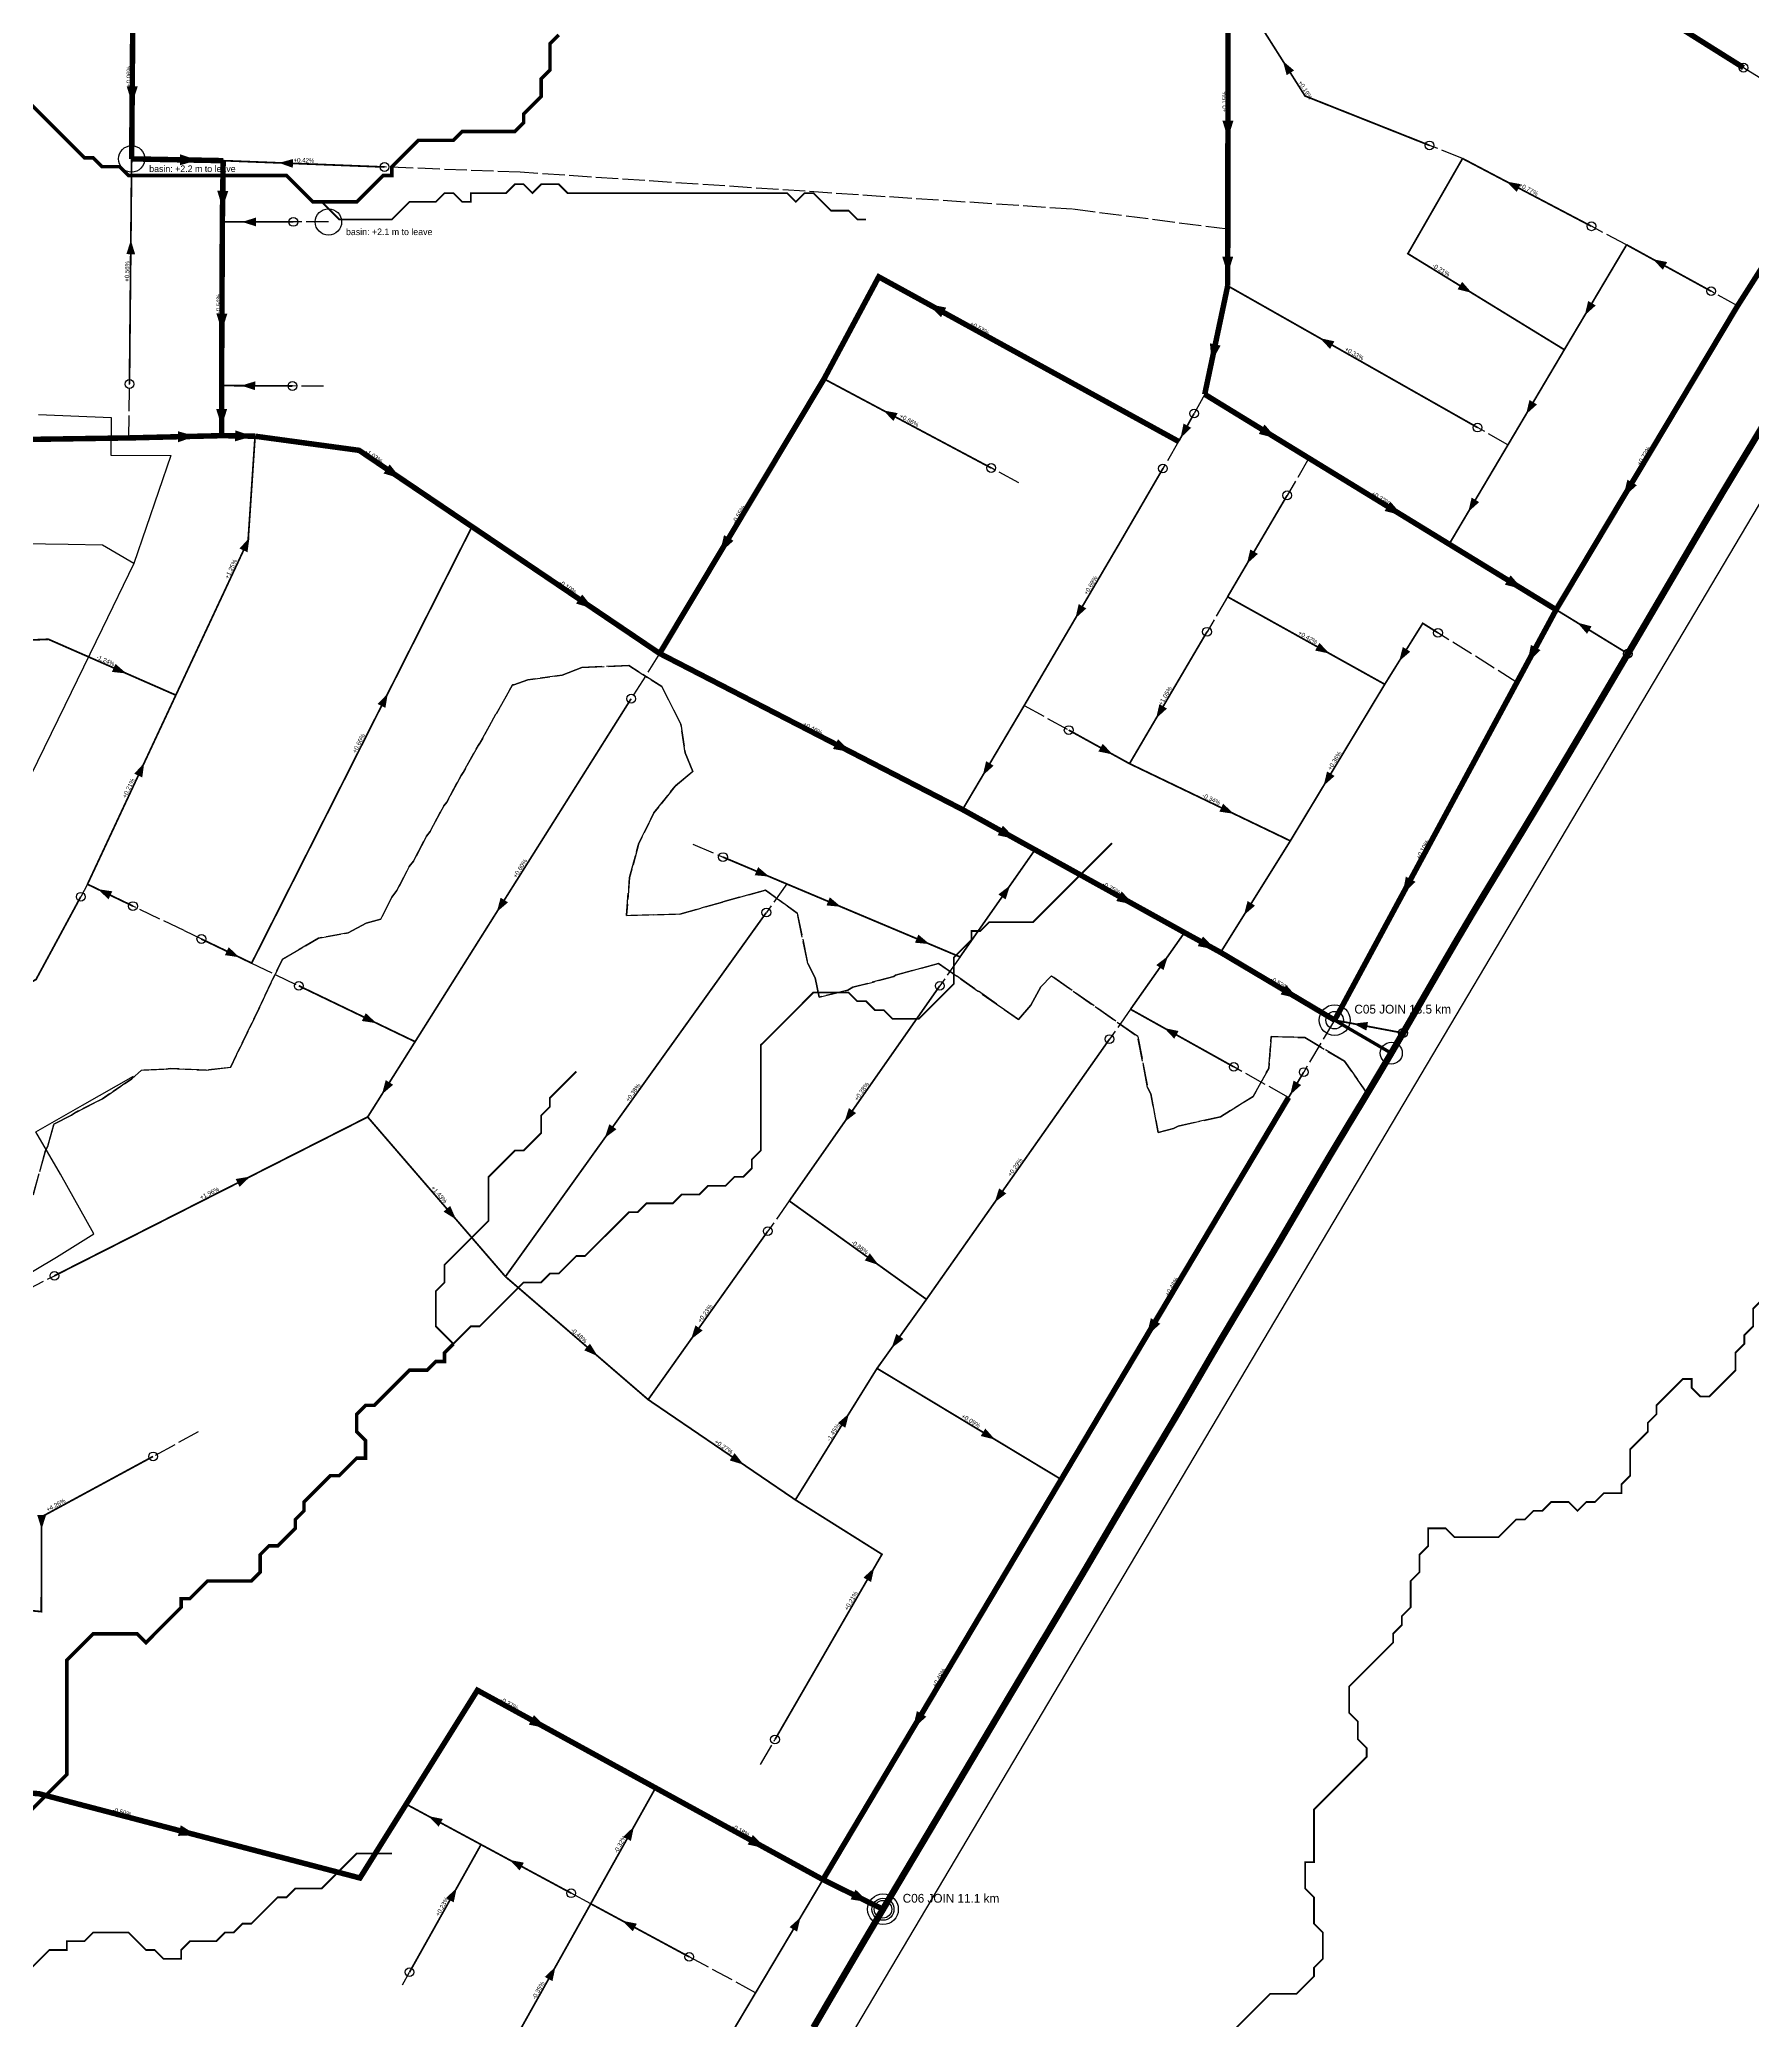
# Model space of a CAD drawing. Header units: metres. Extents: x 442821 to 452274, y 2561971 to 2571293.
# Drawn here: x 446883 to 447663, y 2566056 to 2566958 of the extents above; entities that cross this region are included whole.
import ezdxf
from ezdxf.enums import TextEntityAlignment as Align

# ---------------------------------------------------------------- set-up
doc = ezdxf.new("R2010")
doc.units = ezdxf.units.M
doc.header["$LTSCALE"] = 8
doc.linetypes.add('DASHDOT', pattern=[3.556, 2.54, -0.508, 0, -0.508])
doc.linetypes.add('DASHED', pattern=[1.524, 1.27, -0.254])
for name, color, linetype in [('A_ARROWS', 7, 'Continuous'), ('A_BASINS', 1, 'Continuous'), ('A_BRANCH', 7, 'Continuous'), ('A_BUILT_2006', 252, 'Continuous'), ('A_CATCHMENTS', 7, 'Continuous'), ('A_ENVELOPE', 3, 'Continuous'), ('A_GRADIENT', 8, 'Continuous'), ('A_HEAD_GAP', 8, 'Continuous'), ('A_HEADS', 8, 'Continuous'), ('A_JOIN_LINK', 6, 'Continuous'), ('A_LATERAL', 7, 'Continuous'), ('A_MAIN_PIPE', 5, 'Continuous'), ('A_OUTLET_LABEL', 7, 'Continuous'), ('A_OUTLETS', 7, 'Continuous'), ('A_STREAMS', 5, 'Continuous'), ('A_SUBMAIN', 7, 'Continuous')]:
    doc.layers.add(name, color=color, linetype=linetype)

msp = doc.modelspace()

# ---------------------------------------------------------------- linework, layer by layer
at = {"layer": 'A_ARROWS', "color": 2}
for points in [[(447449.35, 2566948.45), (447454.46, 2566944.12), (447451.08, 2566941.98)], [(446925.15, 2566928.85), (446922.71, 2566936.87), (446927.71, 2566936.83)], [(447424.31, 2566913.2), (447421.83, 2566921.2), (447426.83, 2566921.2)], [(446954.96, 2566903.27), (446946.91, 2566900.93), (446947.01, 2566905.93)], [(446992.02, 2566902.04), (446998.5, 2566903.79), (446998.34, 2566899.8)], [(446966.34, 2566881.29), (446963.95, 2566889.33), (446968.95, 2566889.26)], [(447551.13, 2566893.54), (447557.73, 2566892.33), (447555.87, 2566888.79)], [(446975.2, 2566875.13), (446981.6, 2566877.13), (446981.6, 2566873.13)], [(446924.59, 2566866.84), (446926.53, 2566860.42), (446922.53, 2566860.46)], [(447424.22, 2566851.33), (447421.73, 2566859.33), (447426.73, 2566859.32)], [(447617.82, 2566858.18), (447624.39, 2566856.85), (447622.47, 2566853.35)], [(447535.42, 2566842.8), (447528.92, 2566844.44), (447531.01, 2566847.85)], [(446966.02, 2566825.42), (446963.56, 2566833.43), (446968.56, 2566833.41)], [(447287.78, 2566837.76), (447296, 2566836.1), (447293.59, 2566831.71)], [(447586.87, 2566832.61), (447588.42, 2566839.13), (447591.85, 2566837.09)], [(447416.9, 2566811.49), (447416.11, 2566819.83), (447421, 2566818.8)], [(447466.27, 2566822.18), (447472.82, 2566820.76), (447470.85, 2566817.28)], [(446974.81, 2566800.56), (446981.22, 2566802.52), (446981.2, 2566798.52)], [(446965.96, 2566781.92), (446963.44, 2566789.91), (446968.44, 2566789.93)], [(447267.26, 2566789.29), (447273.85, 2566788.05), (447271.97, 2566784.52)], [(447560.13, 2566787.5), (447561.67, 2566794.03), (447565.11, 2566791.99)], [(446954.07, 2566777.5), (446946.13, 2566774.8), (446946.01, 2566779.8)], [(446980.09, 2566777.55), (446972.05, 2566775.19), (446972.13, 2566780.18)], [(447402.75, 2566776.73), (447404.1, 2566783.3), (447407.6, 2566781.36)], [(447446.51, 2566776.53), (447438.39, 2566778.58), (447441, 2566782.85)], [(447047.71, 2566758.15), (447039.68, 2566760.56), (447042.48, 2566764.7)], [(447604.33, 2566749.59), (447606.29, 2566757.74), (447610.58, 2566755.18)], [(447503.83, 2566741.41), (447495.7, 2566743.46), (447498.31, 2566747.72)], [(447533.78, 2566743.03), (447535.33, 2566749.55), (447538.77, 2566747.51)], [(446978.62, 2566731.36), (446977.72, 2566724.71), (446974.1, 2566726.4)], [(447192.84, 2566724.31), (447194.8, 2566732.46), (447199.09, 2566729.89)], [(447432.99, 2566719.42), (447434.51, 2566725.95), (447437.96, 2566723.92)], [(447558.6, 2566707.84), (447550.47, 2566709.89), (447553.08, 2566714.15)], [(447135.41, 2566698.88), (447127.38, 2566701.29), (447130.18, 2566705.43)], [(447354.83, 2566694.56), (447356.35, 2566701.09), (447359.8, 2566699.07)], [(447583.49, 2566692.59), (447589.99, 2566690.95), (447587.9, 2566687.54)], [(447470.61, 2566678.53), (447464.05, 2566679.89), (447465.99, 2566683.39)], [(447502.3, 2566675.03), (447503.99, 2566681.52), (447507.38, 2566679.4)], [(447560.73, 2566674.25), (447562.33, 2566682.48), (447566.73, 2566680.1)], [(446922.63, 2566669.43), (446915.96, 2566670.17), (446917.57, 2566673.83)], [(447041.64, 2566660.38), (447040.54, 2566653.77), (447036.97, 2566655.57)], [(447391.59, 2566648.97), (447393.1, 2566655.5), (447396.55, 2566653.48)], [(447252.68, 2566633.62), (447244.43, 2566635.06), (447246.72, 2566639.51)], [(447371.91, 2566632.57), (447365.34, 2566633.91), (447367.28, 2566637.41)], [(446930.68, 2566628.76), (446929.78, 2566622.12), (446926.15, 2566623.81)], [(447312.63, 2566622.98), (447314.17, 2566629.51), (447317.61, 2566627.47)], [(447467.89, 2566618.31), (447469.48, 2566624.83), (447472.91, 2566622.76)], [(447427.05, 2566605.55), (447420.42, 2566606.52), (447422.15, 2566610.12)], [(447327.62, 2566594.06), (447319.41, 2566595.75), (447321.83, 2566600.13)], [(447215.44, 2566576.93), (447208.77, 2566577.57), (447210.32, 2566581.25)], [(446909.51, 2566571.21), (446916.14, 2566570.24), (446914.41, 2566566.64)], [(447325.08, 2566572.92), (447323.05, 2566566.53), (447319.77, 2566568.83)], [(447503.77, 2566568.69), (447505.37, 2566576.92), (447509.77, 2566574.55)], [(447248.11, 2566563.17), (447241.44, 2566563.81), (447242.99, 2566567.5)], [(447381.68, 2566564.11), (447373.47, 2566565.8), (447375.89, 2566570.17)], [(447431.58, 2566559.34), (447433.28, 2566565.83), (447436.67, 2566563.71)], [(446974.05, 2566540.19), (446967.42, 2566541.16), (446969.15, 2566544.77)], [(447288.44, 2566546.19), (447281.77, 2566546.83), (447283.32, 2566550.52)], [(447418.8, 2566543.62), (447410.58, 2566545.28), (447412.99, 2566549.66)], [(447397.01, 2566540.74), (447394.96, 2566534.36), (447391.69, 2566536.66)], [(447456.46, 2566521.34), (447448.3, 2566523.28), (447450.86, 2566527.58)], [(447395.27, 2566507.97), (447401.83, 2566506.59), (447399.88, 2566503.1)], [(447481.46, 2566509.95), (447488.12, 2566510.73), (447487.38, 2566506.8)]]:
    msp.add_solid(points, dxfattribs=at)
at = {"layer": 'A_ARROWS', "color": 3}
for points in [[(447091.29, 2566560.85), (447093.01, 2566567.33), (447096.39, 2566565.2)], [(447036.46, 2566510.19), (447029.83, 2566511.16), (447031.56, 2566514.77)], [(447038.96, 2566477.77), (447040.68, 2566484.25), (447044.06, 2566482.12)], [(447452.67, 2566477.52), (447454.23, 2566484.04), (447457.67, 2566482)], [(447249.63, 2566465.12), (447251.66, 2566471.51), (447254.94, 2566469.22)], [(447140.42, 2566457.82), (447142.52, 2566464.19), (447145.77, 2566461.86)], [(446978.94, 2566440.31), (446974.14, 2566435.63), (446972.33, 2566439.2)], [(447072.72, 2566420.79), (447067.02, 2566424.33), (447070.05, 2566426.94)], [(447318.05, 2566428.53), (447320.1, 2566434.92), (447323.37, 2566432.62)], [(447265.24, 2566399.99), (447258.88, 2566402.09), (447261.21, 2566405.34)], [(447179.7, 2566366.13), (447181.78, 2566372.5), (447185.04, 2566370.19)], [(447387.26, 2566367.64), (447389.2, 2566375.8), (447393.5, 2566373.24)], [(447137.25, 2566358.51), (447131.1, 2566361.17), (447133.71, 2566364.2)], [(447271.16, 2566362.26), (447273.25, 2566368.63), (447276.51, 2566366.3)], [(447251.71, 2566332.38), (447250.04, 2566325.89), (447246.64, 2566328)], [(447318.25, 2566320.52), (447311.73, 2566322.11), (447313.8, 2566325.53)], [(447203.77, 2566309.06), (447197.35, 2566311.01), (447199.6, 2566314.32)], [(446883.93, 2566279.7), (446881.95, 2566286.1), (446885.95, 2566286.09)], [(447263.23, 2566262.18), (447261.76, 2566255.64), (447258.3, 2566257.64)], [(447114.07, 2566189), (447105.85, 2566190.65), (447108.25, 2566195.03)], [(447280.71, 2566188.69), (447282.65, 2566196.84), (447286.95, 2566194.28)], [(447060.11, 2566148.98), (447066.69, 2566147.7), (447064.8, 2566144.18)], [(446954.45, 2566140.36), (446946.07, 2566139.98), (446947.34, 2566144.81)], [(447153.75, 2566144.23), (447152.37, 2566137.67), (447148.88, 2566139.62)], [(447213.74, 2566134.38), (447205.53, 2566136.03), (447207.93, 2566140.42)], [(447097.02, 2566129.07), (447103.6, 2566127.79), (447101.7, 2566124.27)], [(447073.03, 2566116.28), (447071.64, 2566109.72), (447068.15, 2566111.68)], [(447260.73, 2566109.76), (447252.45, 2566111.06), (447254.67, 2566115.54)], [(447229.63, 2566102.91), (447228.08, 2566096.38), (447224.64, 2566098.43)], [(447148.5, 2566101.3), (447155.08, 2566100.02), (447153.19, 2566096.5)], [(447118, 2566080.38), (447116.62, 2566073.82), (447113.13, 2566075.77)]]:
    msp.add_solid(points, dxfattribs=at)
at = {"layer": 'A_BASINS', "color": 1}
for centre in [(446924.95, 2566903.86), (447014.59, 2566875.13)]:
    msp.add_circle(centre, 6, dxfattribs=at)
at = {"layer": 'A_BRANCH', "color": 2, "linetype": 'DASHED', "const_width": 0.8}
for points in [[(447516.17, 2566909.99), (447459.44, 2566932.51), (447424.42, 2566987.83)], [(447040.1, 2566900.16), (446966.63, 2566903.04)], [(447538.05, 2566781.47), (447424.21, 2566846.03)], [(447520, 2566687.97), (447513.07, 2566692.32), (447495.76, 2566664.53)], [(447351.8, 2566643.67), (447379.49, 2566628.39)], [(447426.97, 2566490.28), (447379.96, 2566516.51)]]:
    msp.add_lwpolyline(points, dxfattribs=at)
at = {"layer": 'A_BRANCH', "color": 2, "const_width": 0.8}
for points in [[(446923.95, 2566801.3), (446924.95, 2566903.86)], [(447589.89, 2566873.15), (447531.2, 2566904.03)], [(447644.43, 2566843.57), (447605.93, 2566864.71)], [(447408.91, 2566787.87), (447401.87, 2566775.14)], [(447394.71, 2566762.82), (447375.28, 2566729.39), (447331.52, 2566654.86)], [(447451.31, 2566750.59), (447424.16, 2566704.39)], [(447414.8, 2566688.47), (447379.49, 2566628.39)], [(446925.54, 2566563.51), (446904.83, 2566573.46)], [(446901.75, 2566567.76), (446881.39, 2566530.08), (446805.15, 2566488.08)]]:
    msp.add_lwpolyline(points, dxfattribs=at)
at = {"layer": 'A_BRANCH', "color": 3, "const_width": 0.8}
for points in [[(447152.47, 2566657.97), (447054.06, 2566501.74)], [(447001.06, 2566527.21), (447054.06, 2566501.74)], [(446889.76, 2566395.1), (447032.45, 2566467.44)], [(447125.2, 2566113.87), (447084.1, 2566136.04)]]:
    msp.add_lwpolyline(points, dxfattribs=at)
at = {"layer": 'A_BRANCH', "color": 3, "linetype": 'DASHED', "const_width": 0.8}
for points in [[(447214.06, 2566560.57), (447095.21, 2566394.74)], [(447293.06, 2566527.17), (447224.5, 2566429.22)], [(447370.4, 2566502.93), (447286.99, 2566384.39)], [(447458.86, 2566487.9), (447451.96, 2566476.33)], [(447214.7, 2566415.41), (447160.23, 2566338.71)], [(447178.95, 2566084.88), (447134.07, 2566109.08)]]:
    msp.add_lwpolyline(points, dxfattribs=at)
at = {"layer": 'A_BUILT_2006', "color": 252}
for points in [[(446551.38, 2564695.06), (447061.57, 2565726.9), (448013.44, 2567331.59), (448231.64, 2567243.66), (448332.26, 2567295.53), (448412.16, 2567436.64), (448449.86, 2567533.08), (448423.25, 2567661.27), (448638.89, 2567714.37), (448758.53, 2567734.52), (448909.88, 2567734.52), (449242.47, 2567681.75)], [(446882.47, 2566787.43), (446915.63, 2566786.09)], [(446915.63, 2566786.09), (446915.5, 2566768.89)], [(446915.5, 2566768.89), (446942.78, 2566768.81)], [(446942.78, 2566768.81), (446926.01, 2566719.59)], [(446896.08, 2566728.16), (446875.38, 2566728.49)], [(446911.6, 2566727.91), (446896.08, 2566728.16)], [(446926.01, 2566719.59), (446911.6, 2566727.91)], [(446926.01, 2566719.59), (446911.44, 2566689.72)], [(446911.44, 2566689.72), (446894.54, 2566654.9)], [(446894.54, 2566654.9), (446878.84, 2566622.89)], [(446902.56, 2566472.8), (446925.78, 2566486)], [(446881.25, 2566460.68), (446902.56, 2566472.8)], [(446892.47, 2566441.44), (446881.25, 2566460.68)], [(446907.76, 2566414.24), (446892.47, 2566441.44)], [(446890.65, 2566403.62), (446907.76, 2566414.24)], [(446871.81, 2566392.43), (446890.65, 2566403.62)]]:
    msp.add_lwpolyline(points, dxfattribs=at)
at = {"layer": 'A_CATCHMENTS', "color": 2, "linetype": 'DASHED'}
msp.add_lwpolyline([(447667.86, 2566782.05), (447660.53, 2566769.87), (447654.18, 2566759.38), (447649.31, 2566751.28), (447641.66, 2566738.4), (447635.47, 2566727.85), (447628.05, 2566715.17), (447623.08, 2566706.69), (447616.87, 2566696.11), (447610.66, 2566685.53), (447606.61, 2566678.63), (447606.51, 2566678.47), (447606.25, 2566678.03), (447598.23, 2566664.39), (447592, 2566653.81), (447585.76, 2566643.24), (447578.94, 2566631.73), (447573.22, 2566622.12), (447566.91, 2566611.58), (447563.62, 2566606.12), (447560.56, 2566601.05), (447557.11, 2566595.34), (447547.81, 2566580.07), (447541.47, 2566569.62), (447535.37, 2566559.47), (447533.29, 2566555.95), (447528.97, 2566548.65), (447522.82, 2566538.1), (447513.77, 2566522.46), (447510.56, 2566516.89), (447504.4, 2566506.26), (447504.08, 2566505.7), (447498.21, 2566495.63), (447498.11, 2566495.47), (447494.72, 2566489.73), (447493.09, 2566486.97), (447487.77, 2566478.1), (447477.48, 2566492.83), (447459.42, 2566503.58), (447444.03, 2566504.12), (447442.95, 2566489.54), (447435.87, 2566476.85), (447420.99, 2566467.58), (447401.63, 2566463.27), (447399.53, 2566462.23), (447392.5, 2566460.35), (447389.25, 2566477.93), (447387.7, 2566480.92), (447383.27, 2566504.03), (447343.89, 2566531.74), (447339.12, 2566526.7), (447334.52, 2566518.33), (447328.97, 2566511.87), (447292.45, 2566537.42), (447272.97, 2566532), (447272.17, 2566531.37), (447253.47, 2566526.54), (447251.11, 2566525.26), (447238.12, 2566521.99), (447236.32, 2566530.76), (447232.94, 2566537.39), (447228.13, 2566560.34), (447213.63, 2566570.73), (447194.31, 2566565.47), (447194.04, 2566565.26), (447174.65, 2566559.86), (447150.34, 2566559.16), (447150.33, 2566559.3), (447151.8, 2566576.56), (447155.99, 2566592.11), (447162.88, 2566605.95), (447172.49, 2566618.09), (447180.5, 2566624.87), (447177.13, 2566633.35), (447175.08, 2566646.43), (447166.44, 2566663.56), (447151.35, 2566673.07), (447130, 2566672.18), (447121.03, 2566668.69), (447105.43, 2566666.53), (447099.07, 2566664.34), (447098.46, 2566664.23), (447091.12, 2566651.16), (447090.76, 2566650.7), (447083.57, 2566637.73), (447082.88, 2566636.86), (447076.01, 2566624.3), (447075.01, 2566623.01), (447068.46, 2566610.87), (447067.13, 2566609.17), (447060.9, 2566597.45), (447059.26, 2566595.32), (447053.34, 2566584.02), (447051.39, 2566581.47), (447045.78, 2566570.6), (447043.52, 2566567.62), (447038.44, 2566557.6), (447031.83, 2566555.71), (447023.54, 2566551.35), (447010.06, 2566548.88), (446993.68, 2566539.33), (446969.98, 2566490.03), (446958.84, 2566488.81), (446942.44, 2566489.51), (446940.7, 2566489.21), (446929.46, 2566488.79), (446924.98, 2566484.83), (446911.66, 2566475.72), (446898.94, 2566469.23), (446897.51, 2566468.26), (446889.57, 2566464.18), (446886.7, 2566454.21), (446885.77, 2566452.16), (446880.02, 2566432)], dxfattribs=at)
at = {"layer": 'A_CATCHMENTS', "color": 3, "linetype": 'DASHED'}
msp.add_lwpolyline([(446880.02, 2566432), (446885.77, 2566452.16), (446886.7, 2566454.21), (446889.57, 2566464.18), (446897.51, 2566468.26), (446898.94, 2566469.23), (446911.66, 2566475.72), (446924.98, 2566484.83), (446929.46, 2566488.79), (446940.7, 2566489.21), (446942.44, 2566489.51), (446958.84, 2566488.81), (446969.98, 2566490.03), (446993.68, 2566539.33), (447010.06, 2566548.88), (447023.54, 2566551.35), (447031.83, 2566555.71), (447038.44, 2566557.6), (447043.52, 2566567.62), (447045.78, 2566570.6), (447051.39, 2566581.47), (447053.34, 2566584.02), (447059.26, 2566595.32), (447060.9, 2566597.45), (447067.13, 2566609.17), (447068.46, 2566610.87), (447075.01, 2566623.01), (447076.01, 2566624.3), (447082.88, 2566636.86), (447083.57, 2566637.73), (447090.76, 2566650.7), (447091.12, 2566651.16), (447098.46, 2566664.23), (447099.07, 2566664.34), (447105.43, 2566666.53), (447121.03, 2566668.69), (447130, 2566672.18), (447151.35, 2566673.07), (447166.44, 2566663.56), (447175.08, 2566646.43), (447177.13, 2566633.35), (447180.5, 2566624.87), (447172.49, 2566618.09), (447162.88, 2566605.95), (447155.99, 2566592.11), (447151.8, 2566576.56), (447150.33, 2566559.3), (447150.34, 2566559.16), (447174.65, 2566559.86), (447194.04, 2566565.26), (447194.31, 2566565.47), (447213.63, 2566570.73), (447228.13, 2566560.34), (447232.94, 2566537.39), (447236.32, 2566530.76), (447238.12, 2566521.99), (447251.11, 2566525.26), (447253.47, 2566526.54), (447272.17, 2566531.37), (447272.97, 2566532), (447292.45, 2566537.42), (447328.97, 2566511.87), (447334.52, 2566518.33), (447339.12, 2566526.7), (447343.89, 2566531.74), (447383.27, 2566504.03), (447387.7, 2566480.92), (447389.25, 2566477.93), (447392.5, 2566460.35), (447399.53, 2566462.23), (447401.63, 2566463.27), (447420.99, 2566467.58), (447435.87, 2566476.85), (447442.95, 2566489.54), (447444.03, 2566504.12), (447459.42, 2566503.58), (447477.48, 2566492.83), (447487.77, 2566478.1), (447485.6, 2566474.47), (447479.25, 2566463.97), (447477.8, 2566461.54), (447470.83, 2566449.94), (447466.72, 2566443), (447460.53, 2566432.45), (447455.85, 2566424.42), (447454.35, 2566421.86), (447449.35, 2566413.33), (447448.14, 2566411.26), (447444.02, 2566404.3), (447435.58, 2566390.21), (447435.53, 2566390.12), (447429.21, 2566379.63), (447421.43, 2566366.6), (447416.75, 2566358.63), (447410.59, 2566348.05), (447404.41, 2566337.44), (447401.17, 2566331.92), (447392.82, 2566317.91), (447391.84, 2566316.26), (447385.52, 2566305.75), (447378.56, 2566294.09), (447377.76, 2566292.74), (447373.03, 2566284.73), (447366.84, 2566274.17), (447360.62, 2566263.58), (447357.48, 2566258.26), (447355.42, 2566254.8), (447348.06, 2566242.44), (447341.75, 2566231.91), (447336.38, 2566222.97), (447329.16, 2566210.89), (447322.89, 2566200.37), (447317.19, 2566190.78), (447310.37, 2566179.29), (447304.11, 2566168.75), (447297.86, 2566158.2), (447294.13, 2566151.92), (447285.33, 2566137.12), (447279.06, 2566126.58), (447271.28, 2566113.49), (447268.99, 2566109.63), (447267.18, 2566106.57), (447266.54, 2566105.5), (447264.25, 2566101.63), (447260.3, 2566094.96), (447254.08, 2566084.42), (447244.85, 2566068.68), (447241.7, 2566063.29), (447235.53, 2566052.7)], dxfattribs=at)
at = {"layer": 'A_ENVELOPE', "color": 3}
msp.add_lwpolyline([(447667.86, 2566782.05), (447660.53, 2566769.87), (447654.18, 2566759.38), (447649.31, 2566751.28), (447641.66, 2566738.4), (447635.47, 2566727.85), (447628.05, 2566715.17), (447623.08, 2566706.69), (447616.87, 2566696.11), (447610.66, 2566685.53), (447606.61, 2566678.63), (447606.51, 2566678.47), (447606.25, 2566678.03), (447598.23, 2566664.39), (447592, 2566653.81), (447585.76, 2566643.24), (447578.94, 2566631.73), (447573.22, 2566622.12), (447566.91, 2566611.58), (447563.62, 2566606.12), (447560.56, 2566601.05), (447557.11, 2566595.34), (447547.81, 2566580.07), (447541.47, 2566569.62), (447535.37, 2566559.47), (447533.29, 2566555.95), (447528.97, 2566548.65), (447522.82, 2566538.1), (447513.77, 2566522.46), (447510.56, 2566516.89), (447504.4, 2566506.26), (447504.08, 2566505.7), (447498.21, 2566495.63), (447498.11, 2566495.47), (447494.72, 2566489.73), (447493.09, 2566486.97), (447485.6, 2566474.47), (447479.25, 2566463.97), (447477.8, 2566461.54), (447470.83, 2566449.94), (447466.72, 2566443), (447460.53, 2566432.45), (447455.85, 2566424.42), (447454.35, 2566421.86), (447449.35, 2566413.33), (447448.14, 2566411.26), (447444.02, 2566404.3), (447435.58, 2566390.21), (447435.53, 2566390.12), (447429.21, 2566379.63), (447421.43, 2566366.6), (447416.75, 2566358.63), (447410.59, 2566348.05), (447404.41, 2566337.44), (447401.17, 2566331.92), (447392.82, 2566317.91), (447391.84, 2566316.26), (447385.52, 2566305.75), (447378.56, 2566294.09), (447377.76, 2566292.74), (447373.03, 2566284.73), (447366.84, 2566274.17), (447360.62, 2566263.58), (447357.48, 2566258.26), (447355.42, 2566254.8), (447348.06, 2566242.44), (447341.75, 2566231.91), (447336.38, 2566222.97), (447329.16, 2566210.89), (447322.89, 2566200.37), (447317.19, 2566190.78), (447310.37, 2566179.29), (447304.11, 2566168.75), (447297.86, 2566158.2), (447294.13, 2566151.92), (447285.33, 2566137.12), (447279.06, 2566126.58), (447271.28, 2566113.49), (447268.99, 2566109.63), (447267.18, 2566106.57), (447266.54, 2566105.5), (447264.25, 2566101.63), (447260.3, 2566094.96), (447254.08, 2566084.42), (447244.85, 2566068.68), (447241.7, 2566063.29), (447235.53, 2566052.7)], dxfattribs=at)
at = {"layer": 'A_HEAD_GAP', "color": 8, "linetype": 'DASHED'}
for points in [[(447666.27, 2566940.95), (447659.19, 2566945.39)], [(447531.2, 2566904.03), (447516.17, 2566909.99)], [(447424.26, 2566871.78), (447353.34, 2566880.95), (447101.95, 2566897.74), (447040.1, 2566900.16)], [(447014.59, 2566875.13), (446998.6, 2566875.13)], [(447605.93, 2566864.71), (447589.89, 2566873.15)], [(447656.5, 2566836.94), (447644.43, 2566843.57)], [(446923.71, 2566776.75), (446923.95, 2566801.3)], [(447012.41, 2566800.32), (446998.17, 2566800.41)], [(447413.75, 2566796.62), (447408.91, 2566787.87)], [(447551.9, 2566773.62), (447538.05, 2566781.47)], [(447401.87, 2566775.14), (447394.71, 2566762.82)], [(447329.09, 2566756.34), (447316.46, 2566763.07)], [(447461.25, 2566767.5), (447451.31, 2566750.59)], [(447424.16, 2566704.39), (447414.8, 2566688.47)], [(447555.96, 2566665.41), (447520, 2566687.97)], [(447165.45, 2566678.58), (447152.47, 2566657.97)], [(447331.52, 2566654.86), (447351.8, 2566643.67)], [(447180.5, 2566591.64), (447194.32, 2566585.82)], [(446904.83, 2566573.46), (446901.75, 2566567.76)], [(447223.38, 2566573.58), (447214.06, 2566560.57)], [(446948.81, 2566552.32), (446925.54, 2566563.51)], [(446948.81, 2566552.32), (446956.71, 2566548.52)], [(446979.6, 2566537.52), (447001.06, 2566527.21)], [(447302.29, 2566540.36), (447293.06, 2566527.17)], [(447379.96, 2566516.51), (447370.4, 2566502.93)], [(447472.93, 2566511.55), (447458.86, 2566487.9)], [(447451.96, 2566476.33), (447426.97, 2566490.28)], [(447224.5, 2566429.22), (447214.7, 2566415.41)], [(446864.89, 2566382.49), (446889.76, 2566395.1)], [(446955.28, 2566323.97), (446934.7, 2566312.83)], [(447211.46, 2566172.58), (447218, 2566183.9)], [(447134.07, 2566109.08), (447125.2, 2566113.87)], [(447209.19, 2566068.57), (447178.95, 2566084.88)], [(447048.31, 2566072.2), (447051.52, 2566077.92)]]:
    msp.add_lwpolyline(points, dxfattribs=at)
at = {"layer": 'A_HEADS', "color": 2}
for centre in [(447659.19, 2566945.39), (447516.17, 2566909.99), (447040.1, 2566900.16), (446998.6, 2566875.13), (447589.89, 2566873.15), (447644.43, 2566843.57), (446923.95, 2566801.3), (446998.17, 2566800.41), (447408.91, 2566787.87), (447538.05, 2566781.47), (447316.46, 2566763.07), (447394.71, 2566762.82), (447451.31, 2566750.59), (447414.8, 2566688.47), (447520, 2566687.97), (447606.51, 2566678.47), (447351.8, 2566643.67), (447194.32, 2566585.82), (446901.75, 2566567.76), (446925.54, 2566563.51), (446956.71, 2566548.52), (447504.08, 2566505.7), (447426.97, 2566490.28)]:
    msp.add_circle(centre, 2, dxfattribs=at)
at = {"layer": 'A_HEADS', "color": 3}
for centre in [(447152.47, 2566657.97), (447214.06, 2566560.57), (447001.06, 2566527.21), (447293.06, 2566527.17), (447370.4, 2566502.93), (447458.86, 2566487.9), (447214.7, 2566415.41), (446889.76, 2566395.1), (446934.7, 2566312.83), (447218, 2566183.9), (447125.2, 2566113.87), (447178.95, 2566084.88), (447051.52, 2566077.92)]:
    msp.add_circle(centre, 2, dxfattribs=at)
at = {"layer": 'A_JOIN_LINK', "color": 6, "const_width": 1.5}
for points in [[(447472.93, 2566511.55), (447498.72, 2566496.51)], [(447267.18, 2566106.57), (447267.18, 2566106.57)]]:
    msp.add_lwpolyline(points, dxfattribs=at)
at = {"layer": 'A_JOIN_LINK', "color": 6}
for centre in [(447498.72, 2566496.51), (447267.18, 2566106.57)]:
    msp.add_circle(centre, 5, dxfattribs=at)
at = {"layer": 'A_LATERAL', "color": 2, "linetype": 'DASHDOT', "const_width": 0.8}
for points in [[(447531.2, 2566904.03), (447506.29, 2566860.67), (447577.56, 2566816.94)], [(446879.13, 2566684.71), (446887.02, 2566685.04), (446945.08, 2566659.59)], [(447379.49, 2566628.39), (447452.75, 2566593.21)], [(447302.29, 2566540.36), (447336.45, 2566589.17)], [(447223.38, 2566573.58), (447258.45, 2566558.82)], [(447379.96, 2566516.51), (447404.54, 2566551.44)]]:
    msp.add_lwpolyline(points, dxfattribs=at)
at = {"layer": 'A_LATERAL', "color": 2, "linetype": 'DASHED', "const_width": 0.8}
for points in [[(446998.6, 2566875.13), (446966.26, 2566875.13)], [(447577.56, 2566816.94), (447551.9, 2566773.62)], [(446998.17, 2566800.41), (446965.91, 2566800.61)], [(447551.9, 2566773.62), (447525.1, 2566728.37)], [(447424.16, 2566704.39), (447495.76, 2566664.53)], [(447495.76, 2566664.53), (447452.75, 2566593.21)], [(446904.83, 2566573.46), (446945.08, 2566659.59)], [(447331.52, 2566654.86), (447303.43, 2566607.47)], [(447452.75, 2566593.21), (447421, 2566542.41)]]:
    msp.add_lwpolyline(points, dxfattribs=at)
at = {"layer": 'A_LATERAL', "color": 2, "const_width": 0.8}
for points in [[(447605.93, 2566864.71), (447577.56, 2566816.94)], [(447316.46, 2566763.07), (447240.34, 2566803.64)], [(446945.08, 2566659.59), (446978, 2566730.02), (446981.17, 2566777.53)], [(446979.6, 2566537.52), (447079.99, 2566736.34)], [(447606.51, 2566678.47), (447573.82, 2566698.51)], [(447194.32, 2566585.82), (447223.38, 2566573.58)], [(447258.45, 2566558.82), (447302.29, 2566540.36)], [(446956.71, 2566548.52), (446979.6, 2566537.52)], [(447504.08, 2566505.7), (447472.93, 2566511.55)]]:
    msp.add_lwpolyline(points, dxfattribs=at)
at = {"layer": 'A_LATERAL', "color": 3, "linetype": 'DASHDOT', "const_width": 0.8}
for points in [[(447054.06, 2566501.74), (447032.45, 2566467.44)], [(447224.5, 2566429.22), (447286.99, 2566384.39)], [(447095.21, 2566394.74), (447160.23, 2566338.71)], [(447227.28, 2566293.06), (447264.48, 2566352.93)], [(446883.81, 2566244.12), (446883.8, 2566242.14), (446832.19, 2566247.07)], [(447134.07, 2566109.08), (447163.61, 2566161.85)], [(447209.19, 2566068.57), (447239.85, 2566120.07)], [(447089.01, 2566028.6), (447134.07, 2566109.08)], [(447161.45, 2565988.38), (447209.19, 2566068.57)]]:
    msp.add_lwpolyline(points, dxfattribs=at)
at = {"layer": 'A_LATERAL', "color": 3, "const_width": 0.8}
for points in [[(447032.45, 2566467.44), (447095.21, 2566394.74)], [(446934.7, 2566312.83), (446883.94, 2566285.33), (446883.81, 2566244.12)]]:
    msp.add_lwpolyline(points, dxfattribs=at)
at = {"layer": 'A_LATERAL', "color": 3, "linetype": 'DASHED', "const_width": 0.8}
for points in [[(447286.99, 2566384.39), (447264.48, 2566352.93)], [(447264.48, 2566352.93), (447348.38, 2566302.35)], [(447160.23, 2566338.71), (447227.28, 2566293.06)], [(447218, 2566183.9), (447266.74, 2566268.25), (447227.28, 2566293.06)], [(447084.1, 2566136.04), (447049.99, 2566154.44)], [(447051.52, 2566077.92), (447084.1, 2566136.04)]]:
    msp.add_lwpolyline(points, dxfattribs=at)
at = {"layer": 'A_MAIN_PIPE', "color": 5, "const_width": 3}
msp.add_lwpolyline([(447667.86, 2566782.05), (447660.53, 2566769.87), (447654.18, 2566759.38), (447649.31, 2566751.28), (447641.66, 2566738.4), (447635.47, 2566727.85), (447628.05, 2566715.17), (447623.08, 2566706.69), (447616.87, 2566696.11), (447610.66, 2566685.53), (447606.61, 2566678.63), (447606.25, 2566678.03), (447598.23, 2566664.39), (447592, 2566653.81), (447585.76, 2566643.24), (447578.94, 2566631.73), (447573.22, 2566622.12), (447566.91, 2566611.58), (447563.62, 2566606.12), (447560.56, 2566601.05), (447557.11, 2566595.34), (447547.81, 2566580.07), (447541.47, 2566569.62), (447535.37, 2566559.47), (447533.29, 2566555.95), (447528.97, 2566548.65), (447522.82, 2566538.1), (447513.77, 2566522.46), (447510.56, 2566516.89), (447504.4, 2566506.26), (447498.21, 2566495.63), (447498.11, 2566495.47), (447494.72, 2566489.73), (447493.09, 2566486.97), (447485.6, 2566474.47), (447479.25, 2566463.97), (447477.8, 2566461.54), (447470.83, 2566449.94), (447466.72, 2566443), (447460.53, 2566432.45), (447455.85, 2566424.42), (447454.35, 2566421.86), (447449.35, 2566413.33), (447448.14, 2566411.26), (447444.02, 2566404.3), (447435.58, 2566390.21), (447435.53, 2566390.12), (447429.21, 2566379.63), (447421.43, 2566366.6), (447416.75, 2566358.63), (447410.59, 2566348.05), (447404.41, 2566337.44), (447401.17, 2566331.92), (447392.82, 2566317.91), (447391.84, 2566316.26), (447385.52, 2566305.75), (447378.56, 2566294.09), (447377.76, 2566292.74), (447373.03, 2566284.73), (447366.84, 2566274.17), (447360.62, 2566263.58), (447357.48, 2566258.26), (447355.42, 2566254.8), (447348.06, 2566242.44), (447341.75, 2566231.91), (447336.38, 2566222.97), (447329.16, 2566210.89), (447322.89, 2566200.37), (447317.19, 2566190.78), (447310.37, 2566179.29), (447304.11, 2566168.75), (447297.86, 2566158.2), (447294.13, 2566151.92), (447285.33, 2566137.12), (447279.06, 2566126.58), (447271.28, 2566113.49), (447268.99, 2566109.63), (447266.54, 2566105.5), (447264.25, 2566101.63), (447260.3, 2566094.96), (447254.08, 2566084.42), (447244.85, 2566068.68), (447241.7, 2566063.29), (447235.53, 2566052.7)], dxfattribs=at)
at = {"layer": 'A_OUTLETS', "color": 5}
for centre, radius in [((447472.93, 2566511.55), 7), ((447472.93, 2566511.55), 4), ((447267.18, 2566106.57), 7), ((447267.18, 2566106.57), 4)]:
    msp.add_circle(centre, radius, dxfattribs=at)
at = {"layer": 'A_STREAMS', "color": 5}
for points, const_width in [([(447119.49, 2566960.31), (447115.49, 2566956.31), (447115.49, 2566952.31), (447115.49, 2566948.31), (447115.49, 2566944.3), (447111.49, 2566940.3), (447111.49, 2566936.3), (447111.49, 2566932.3), (447107.49, 2566928.3), (447103.49, 2566924.3), (447103.49, 2566920.3), (447099.49, 2566916.29), (447095.49, 2566916.29), (447091.49, 2566916.29), (447087.49, 2566916.29), (447083.49, 2566916.29), (447079.49, 2566916.29), (447075.49, 2566916.29), (447071.49, 2566912.29), (447067.48, 2566912.29), (447063.48, 2566912.29), (447059.48, 2566912.29), (447055.48, 2566912.29), (447051.48, 2566908.29), (447047.48, 2566904.29), (447043.48, 2566900.29), (447043.48, 2566896.29), (447039.48, 2566896.29), (447035.48, 2566892.29), (447031.48, 2566888.28), (447027.48, 2566884.28), (447023.48, 2566884.28), (447019.48, 2566884.28), (447015.48, 2566884.28), (447011.48, 2566884.28)], 1.6), ([(447011.48, 2566884.28), (447007.48, 2566884.28), (447003.48, 2566888.28), (446999.48, 2566892.29), (446995.48, 2566896.29), (446991.47, 2566896.29), (446987.47, 2566896.29), (446983.47, 2566896.29), (446979.47, 2566896.29), (446975.47, 2566896.29), (446971.47, 2566896.29), (446967.47, 2566896.29), (446963.47, 2566896.29), (446959.47, 2566896.29), (446955.47, 2566896.29), (446951.47, 2566896.29), (446947.47, 2566896.29), (446943.47, 2566896.29), (446939.47, 2566896.29), (446935.47, 2566896.29), (446931.47, 2566896.29), (446927.47, 2566896.29), (446923.47, 2566896.29), (446919.46, 2566900.29), (446915.46, 2566900.29), (446911.46, 2566900.29), (446907.46, 2566904.29), (446903.46, 2566904.29), (446899.46, 2566908.29), (446895.46, 2566912.29), (446891.46, 2566916.29), (446887.46, 2566920.3), (446883.46, 2566924.3), (446879.46, 2566928.3)], 1.6), ([(447259.51, 2566876.28), (447255.51, 2566876.28), (447251.51, 2566880.28), (447247.51, 2566880.28), (447243.51, 2566880.28), (447239.51, 2566884.28), (447235.51, 2566888.28), (447231.51, 2566888.28), (447227.51, 2566884.28), (447223.51, 2566888.28), (447219.51, 2566888.28), (447215.51, 2566888.28), (447211.5, 2566888.28), (447207.5, 2566888.28), (447203.5, 2566888.28), (447199.5, 2566888.28), (447195.5, 2566888.28), (447191.5, 2566888.28), (447187.5, 2566888.28), (447183.5, 2566888.28), (447179.5, 2566888.28), (447175.5, 2566888.28), (447171.5, 2566888.28), (447167.5, 2566888.28), (447163.5, 2566888.28), (447159.5, 2566888.28), (447155.5, 2566888.28), (447151.5, 2566888.28), (447147.5, 2566888.28), (447143.5, 2566888.28), (447139.49, 2566888.28), (447135.49, 2566888.28), (447131.49, 2566888.28), (447127.49, 2566888.28), (447123.49, 2566888.28), (447119.49, 2566892.29), (447115.49, 2566892.29), (447111.49, 2566892.29), (447107.49, 2566888.28), (447103.49, 2566892.29), (447099.49, 2566892.29), (447095.49, 2566888.28), (447091.49, 2566888.28), (447087.49, 2566888.28), (447083.49, 2566888.28), (447079.49, 2566888.28), (447079.49, 2566884.28), (447075.49, 2566884.28), (447071.49, 2566888.28), (447067.48, 2566888.28), (447063.48, 2566884.28), (447059.48, 2566884.28), (447055.48, 2566884.28), (447051.48, 2566884.28), (447047.48, 2566880.28), (447043.48, 2566876.28), (447039.48, 2566876.28), (447035.48, 2566876.28), (447031.48, 2566876.28), (447027.48, 2566876.28), (447023.48, 2566876.28), (447019.48, 2566876.28), (447015.48, 2566880.28), (447011.48, 2566884.28)], 0.8), ([(447371.53, 2566592.18), (447367.53, 2566588.18), (447363.53, 2566584.18), (447359.53, 2566580.18), (447355.52, 2566576.18), (447351.52, 2566572.17), (447347.52, 2566568.17), (447343.52, 2566564.17), (447339.52, 2566560.17), (447335.52, 2566556.17), (447331.52, 2566556.17), (447327.52, 2566556.17), (447323.52, 2566556.17), (447319.52, 2566556.17), (447315.52, 2566556.17), (447311.52, 2566552.17), (447307.52, 2566552.17), (447307.52, 2566548.17), (447303.52, 2566544.16), (447299.52, 2566540.16), (447299.52, 2566536.16), (447299.52, 2566532.16), (447299.52, 2566528.16), (447295.52, 2566524.16), (447291.52, 2566520.16), (447287.52, 2566516.15), (447283.51, 2566512.15), (447279.51, 2566512.15), (447275.51, 2566512.15), (447271.51, 2566512.15), (447267.51, 2566516.15), (447263.51, 2566516.15), (447259.51, 2566520.16), (447255.51, 2566520.16), (447251.51, 2566524.16), (447247.51, 2566524.16), (447243.51, 2566524.16), (447239.51, 2566524.16), (447235.51, 2566524.16), (447231.51, 2566520.16), (447227.51, 2566516.15), (447223.51, 2566512.15), (447219.51, 2566508.15), (447215.51, 2566504.15), (447211.5, 2566500.15), (447211.5, 2566496.15), (447211.5, 2566492.15), (447211.5, 2566488.14), (447211.5, 2566484.14), (447211.5, 2566480.14), (447211.5, 2566476.14), (447211.5, 2566472.14), (447211.5, 2566468.14), (447211.5, 2566464.14), (447211.5, 2566460.14), (447211.5, 2566456.13), (447211.5, 2566452.13), (447207.5, 2566448.13), (447207.5, 2566444.13), (447203.5, 2566440.13), (447199.5, 2566440.13), (447195.5, 2566436.13), (447191.5, 2566436.13), (447187.5, 2566436.13), (447183.5, 2566432.13), (447179.5, 2566432.13), (447175.5, 2566432.13), (447171.5, 2566428.12), (447167.5, 2566428.12), (447163.5, 2566428.12), (447159.5, 2566428.12), (447155.5, 2566424.12), (447151.5, 2566424.12), (447147.5, 2566420.12), (447143.5, 2566416.12), (447139.49, 2566412.12), (447135.49, 2566408.12), (447131.49, 2566404.12), (447127.49, 2566404.12), (447123.49, 2566400.11), (447119.49, 2566396.11), (447115.49, 2566396.11), (447111.49, 2566392.11), (447107.49, 2566392.11), (447103.49, 2566392.11), (447099.49, 2566388.11), (447095.49, 2566384.11), (447091.49, 2566380.11), (447087.49, 2566376.11), (447083.49, 2566372.1), (447079.49, 2566372.1), (447075.49, 2566368.1), (447071.49, 2566364.1)], 0.8), ([(447127.49, 2566488.14), (447123.49, 2566484.14), (447119.49, 2566480.14), (447115.49, 2566476.14), (447115.49, 2566472.14), (447111.49, 2566468.14), (447111.49, 2566464.14), (447111.49, 2566460.14), (447107.49, 2566456.13), (447103.49, 2566452.13), (447099.49, 2566452.13), (447095.49, 2566448.13), (447091.49, 2566444.13), (447087.49, 2566440.13), (447087.49, 2566436.13), (447087.49, 2566432.13), (447087.49, 2566428.12), (447087.49, 2566424.12), (447087.49, 2566420.12), (447083.49, 2566416.12), (447079.49, 2566412.12), (447075.49, 2566408.12), (447071.49, 2566404.12), (447067.48, 2566400.11), (447067.48, 2566396.11), (447067.48, 2566392.11), (447063.48, 2566388.11), (447063.48, 2566384.11), (447063.48, 2566380.11), (447063.48, 2566376.11), (447063.48, 2566372.1), (447067.48, 2566368.1), (447071.49, 2566364.1)], 0.8), ([(447667.57, 2566384.11), (447663.57, 2566380.11), (447663.57, 2566376.11), (447663.57, 2566372.1), (447659.57, 2566368.1), (447659.57, 2566364.1), (447655.57, 2566360.1), (447655.57, 2566356.1), (447655.57, 2566352.1), (447651.57, 2566348.1), (447647.56, 2566344.09), (447643.56, 2566340.09), (447639.56, 2566340.09), (447635.56, 2566344.09), (447635.56, 2566348.1), (447631.56, 2566348.1), (447627.56, 2566344.09), (447623.56, 2566340.09), (447619.56, 2566336.09), (447619.56, 2566332.09), (447615.56, 2566328.09), (447615.56, 2566324.09), (447611.56, 2566320.09), (447607.56, 2566316.08), (447607.56, 2566312.08), (447607.56, 2566308.08), (447607.56, 2566304.08), (447603.56, 2566300.08), (447603.56, 2566296.08), (447599.56, 2566296.08), (447595.56, 2566296.08), (447591.56, 2566292.08), (447587.56, 2566292.08), (447583.56, 2566288.08), (447579.56, 2566292.08), (447575.56, 2566292.08), (447571.55, 2566292.08), (447567.55, 2566288.08), (447563.55, 2566288.08), (447559.55, 2566284.07), (447555.55, 2566284.07), (447551.55, 2566280.07), (447547.55, 2566276.07), (447543.55, 2566276.07), (447539.55, 2566276.07), (447535.55, 2566276.07), (447531.55, 2566276.07), (447527.55, 2566276.07), (447523.55, 2566280.07), (447519.55, 2566280.07), (447515.55, 2566280.07), (447515.55, 2566276.07), (447515.55, 2566272.07), (447511.55, 2566268.07), (447511.55, 2566264.07), (447511.55, 2566260.07), (447507.55, 2566256.06), (447507.55, 2566252.06), (447507.55, 2566248.06), (447507.55, 2566244.06), (447503.55, 2566240.06), (447503.55, 2566236.06), (447499.54, 2566232.06), (447499.54, 2566228.05), (447495.54, 2566224.05), (447491.54, 2566220.05), (447487.54, 2566216.05), (447483.54, 2566212.05), (447479.54, 2566208.05), (447479.54, 2566204.05), (447479.54, 2566200.04), (447479.54, 2566196.04), (447483.54, 2566192.04), (447483.54, 2566188.04), (447483.54, 2566184.04), (447487.54, 2566180.04), (447487.54, 2566176.04), (447483.54, 2566172.03), (447479.54, 2566168.03), (447475.54, 2566164.03), (447471.54, 2566160.03), (447467.54, 2566156.03), (447463.54, 2566152.03), (447463.54, 2566148.03), (447463.54, 2566144.02), (447463.54, 2566140.02), (447463.54, 2566136.02), (447463.54, 2566132.02), (447463.54, 2566128.02), (447459.54, 2566128.02), (447459.54, 2566124.02), (447459.54, 2566120.02), (447459.54, 2566116.02), (447463.54, 2566112.01), (447463.54, 2566108.01), (447463.54, 2566104.01), (447463.54, 2566100.01), (447467.54, 2566096.01), (447467.54, 2566092.01), (447467.54, 2566088.01), (447467.54, 2566084), (447463.54, 2566080), (447463.54, 2566076), (447459.54, 2566072), (447455.54, 2566068), (447451.54, 2566068), (447447.54, 2566068), (447443.54, 2566068), (447439.54, 2566064), (447435.54, 2566060), (447431.54, 2566055.99), (447427.53, 2566051.99)], 0.8), ([(447071.49, 2566364.1), (447067.48, 2566360.1), (447067.48, 2566356.1), (447063.48, 2566356.1), (447059.48, 2566352.1), (447055.48, 2566352.1), (447051.48, 2566352.1), (447047.48, 2566348.1), (447043.48, 2566344.09), (447039.48, 2566340.09), (447035.48, 2566336.09), (447031.48, 2566336.09), (447027.48, 2566332.09), (447027.48, 2566328.09), (447027.48, 2566324.09), (447031.48, 2566320.09), (447031.48, 2566316.08), (447031.48, 2566312.08), (447027.48, 2566312.08), (447023.48, 2566308.08), (447019.48, 2566304.08), (447015.48, 2566304.08), (447011.48, 2566300.08), (447007.48, 2566296.08), (447003.48, 2566292.08), (447003.48, 2566288.08), (446999.48, 2566284.07), (446999.48, 2566280.07), (446995.48, 2566276.07), (446991.47, 2566272.07), (446987.47, 2566272.07), (446983.47, 2566268.07), (446983.47, 2566264.07), (446983.47, 2566260.07), (446979.47, 2566256.06), (446975.47, 2566256.06), (446971.47, 2566256.06), (446967.47, 2566256.06), (446963.47, 2566256.06), (446959.47, 2566256.06), (446955.47, 2566252.06), (446951.47, 2566248.06), (446947.47, 2566248.06), (446947.47, 2566244.06), (446943.47, 2566240.06), (446939.47, 2566236.06), (446935.47, 2566232.06), (446931.47, 2566228.05), (446927.47, 2566232.06), (446923.47, 2566232.06), (446919.46, 2566232.06), (446915.46, 2566232.06), (446911.46, 2566232.06), (446907.46, 2566232.06), (446903.46, 2566228.05), (446899.46, 2566224.05), (446895.46, 2566220.05), (446895.46, 2566216.05), (446895.46, 2566212.05), (446895.46, 2566208.05), (446895.46, 2566204.05), (446895.46, 2566200.04), (446895.46, 2566196.04), (446895.46, 2566192.04), (446895.46, 2566188.04), (446895.46, 2566184.04), (446895.46, 2566180.04), (446895.46, 2566176.04), (446895.46, 2566172.03), (446895.46, 2566168.03), (446891.46, 2566164.03), (446887.46, 2566160.03), (446883.46, 2566156.03), (446879.46, 2566152.03)], 1.6), ([(447043.48, 2566132.02), (447039.48, 2566132.02), (447035.48, 2566132.02), (447031.48, 2566132.02), (447027.48, 2566132.02), (447023.48, 2566128.02), (447019.48, 2566124.02), (447015.48, 2566120.02), (447011.48, 2566116.02), (447007.48, 2566116.02), (447003.48, 2566116.02), (446999.48, 2566116.02), (446995.48, 2566112.01), (446991.47, 2566112.01), (446987.47, 2566108.01), (446983.47, 2566104.01), (446979.47, 2566100.01), (446975.47, 2566100.01), (446971.47, 2566096.01), (446967.47, 2566096.01), (446963.47, 2566092.01), (446959.47, 2566092.01), (446955.47, 2566092.01), (446951.47, 2566092.01), (446947.47, 2566088.01), (446947.47, 2566084), (446943.47, 2566084), (446939.47, 2566084), (446935.47, 2566088.01), (446931.47, 2566088.01), (446927.47, 2566092.01), (446923.47, 2566096.01), (446919.46, 2566096.01), (446915.46, 2566096.01), (446911.46, 2566096.01), (446907.46, 2566096.01), (446903.46, 2566092.01), (446899.46, 2566092.01), (446895.46, 2566092.01), (446895.46, 2566088.01), (446891.46, 2566088.01), (446887.46, 2566088.01), (446883.46, 2566084), (446879.46, 2566080)], 0.8)]:
    msp.add_lwpolyline(points, dxfattribs=dict(at, const_width=const_width))
at = {"layer": 'A_SUBMAIN', "color": 2, "linetype": 'DASHED', "const_width": 2.5}
for points in [[(447793.53, 2567052.3), (447656.5, 2566836.94)], [(447659.19, 2566945.39), (447552.27, 2567012.53)], [(447424.42, 2566987.83), (447424.26, 2566871.78)], [(446925.55, 2566978.84), (446924.95, 2566903.86)], [(446924.95, 2566903.86), (446966.63, 2566903.04)], [(446966.63, 2566903.04), (446966.26, 2566875.13)], [(447413.75, 2566796.62), (447461.25, 2566767.5)], [(446965.98, 2566777.79), (446981.17, 2566777.53)], [(447461.25, 2566767.5), (447525.1, 2566728.37)], [(447573.82, 2566698.51), (447555.96, 2566665.41)], [(447165.45, 2566678.58), (447303.43, 2566607.47)], [(447555.96, 2566665.41), (447472.93, 2566511.55)], [(447303.43, 2566607.47), (447336.45, 2566589.17)], [(447404.54, 2566551.44), (447421, 2566542.41)]]:
    msp.add_lwpolyline(points, dxfattribs=at)
at = {"layer": 'A_SUBMAIN', "color": 2, "linetype": 'DASHDOT', "const_width": 2.5}
for points in [[(446966.26, 2566875.13), (446965.91, 2566800.61)], [(447424.26, 2566871.78), (447424.21, 2566846.03)], [(447424.21, 2566846.03), (447413.75, 2566796.62)], [(446965.91, 2566800.61), (446965.98, 2566777.79)], [(447240.34, 2566803.64), (447165.45, 2566678.58)], [(446923.71, 2566776.75), (446965.98, 2566777.79)], [(446981.17, 2566777.53), (447028.57, 2566771.09), (447079.99, 2566736.34)], [(446792, 2566775.26), (446866.01, 2566775.89), (446923.71, 2566776.75)], [(447079.99, 2566736.34), (447165.45, 2566678.58)], [(447336.45, 2566589.17), (447404.54, 2566551.44)], [(447421, 2566542.41), (447472.93, 2566511.55)]]:
    msp.add_lwpolyline(points, dxfattribs=at)
at = {"layer": 'A_SUBMAIN', "color": 2, "const_width": 2.5}
for points in [[(447401.87, 2566775.14), (447265.26, 2566850.12), (447240.34, 2566803.64)], [(447656.5, 2566836.94), (447573.82, 2566698.51)], [(447525.1, 2566728.37), (447573.82, 2566698.51)]]:
    msp.add_lwpolyline(points, dxfattribs=at)
at = {"layer": 'A_SUBMAIN', "color": 3, "linetype": 'DASHED', "const_width": 2.5}
for points in [[(447451.96, 2566476.33), (447348.38, 2566302.35)], [(447348.38, 2566302.35), (447239.85, 2566120.07)], [(447239.85, 2566120.07), (447267.18, 2566106.57)]]:
    msp.add_lwpolyline(points, dxfattribs=at)
at = {"layer": 'A_SUBMAIN', "color": 3, "linetype": 'DASHDOT', "const_width": 2.5}
for points in [[(447049.99, 2566154.44), (447082.45, 2566206.32), (447163.61, 2566161.85)], [(446781.21, 2566140.33), (446783.65, 2566133.46), (446841.12, 2566162.46), (446882.77, 2566159.18), (447028.94, 2566120.81), (447049.99, 2566154.44)], [(447163.61, 2566161.85), (447239.85, 2566120.07)]]:
    msp.add_lwpolyline(points, dxfattribs=at)

# ---------------------------------------------------------------- texts
at = {"layer": 'A_BASINS', "color": 1}
for s, p in [('basin: +2.2 m to leave', (446932.95, 2566897.86)), ('basin: +2.1 m to leave', (447022.59, 2566869.13))]:
    msp.add_text(s, height=3, dxfattribs=at).set_placement(p)
at = {"layer": 'A_GRADIENT', "color": 2}
for s, rotation, p in [('+0.06%', 89.54132, (446925.25, 2566941.35)), ('+0.15%', 89.91851, (447424.34, 2566929.8)), ('+0.19%', 302.33538, (447458.25, 2566934.39)), ('+0.42%', 357.75996, (447003.37, 2566901.6)), ('+0.77%', 332.24926, (447560.54, 2566888.59)), ('+0.56%', 89.44047, (446924.45, 2566852.58)), ('-0.21%', -31.53463, (447520.62, 2566851.88)), ('-0.54%', 89.72815, (446966.08, 2566837.87)), ('+0.53%', 331.24235, (447310.45, 2566825.32)), ('+0.33%', 330.44422, (447481.13, 2566813.75)), ('+0.66%', 331.94431, (447278.4, 2566783.36)), ('-1.03%', -34.0525, (447034.46, 2566767.11)), ('+0.72%', 59.15158, (447615.16, 2566767.73)), ('+0.32%', -31.50366, (447493.18, 2566747.93)), ('-0.55%', 59.08526, (447202.9, 2566741.11)), ('+1.25%', 64.95116, (446971.62, 2566716.37)), ('-0.10%', -34.0525, (447122.72, 2566707.46)), ('+0.69%', 59.58386, (447363.19, 2566708.8)), ('+0.42%', -29.10508, (447459.96, 2566684.46)), ('-1.24%', -23.6649, (446912.44, 2566673.9)), ('+1.05%', 59.55493, (447397.14, 2566658.43)), ('+0.46%', -27.26573, (447234.44, 2566643.02)), ('+0.66%', 63.20973, (447029.8, 2566636.93)), ('+0.36%', 58.90826, (447474.26, 2566628.87)), ('+0.21%', 64.95116, (446924.96, 2566616.53)), ('-0.34%', -25.64377, (447416.12, 2566610.8)), ('+0.10%', 61.64778, (447514.45, 2566588.48)), ('-0.25%', -28.98846, (447370.5, 2566570.31)), ('-0.53%', -30.72118, (447446.96, 2566526.98))]:
    msp.add_text(s, height=2, rotation=rotation, dxfattribs=at).set_placement(p, align=Align.BOTTOM_CENTER)
at = {"layer": 'A_GRADIENT', "color": 3}
for s, rotation, p in [('+0.60%', 57.79265, (447103.26, 2566579.86)), ('+0.38%', 54.37194, (447154.63, 2566477.66)), ('+0.28%', 55.01068, (447258.78, 2566478.2)), ('+0.29%', 54.86714, (447328.69, 2566443.66)), ('+1.96%', 26.88327, (446961.11, 2566431.27)), ('+1.43%', -49.19454, (447063.83, 2566431.09)), ('-0.86%', -35.65869, (447255.74, 2566406.8)), ('+0.46%', 59.23112, (447400.17, 2566389.34)), ('+0.23%', 54.62312, (447187.46, 2566377.06)), ('-0.48%', -40.75436, (447127.72, 2566366.72)), ('-1.45%', 58.14806, (447245.88, 2566322.99)), ('+0.09%', -31.08593, (447306.43, 2566327.64)), ('+0.27%', -34.24754, (447193.76, 2566315.88)), ('+4.26%', 28.44328, (446891.2, 2566289.27)), ('+0.21%', 59.9784, (447254.03, 2566246.25)), ('+0.49%', 59.23112, (447294.12, 2566211.21)), ('-0.37%', -28.72021, (447096.2, 2566198.79)), ('-0.50%', -14.7081, (446920.19, 2566149.36)), ('-0.32%', 60.75447, (447148.84, 2566135.47)), ('-0.18%', -28.72021, (447201.73, 2566140.96)), ('+0.23%', 60.7228, (447067.81, 2566106.98)), ('-0.35%', 60.75447, (447111.54, 2566068.84))]:
    msp.add_text(s, height=2, rotation=rotation, dxfattribs=at).set_placement(p, align=Align.BOTTOM_CENTER)
at = {"layer": 'A_OUTLET_LABEL', "color": 5}
for s, p in [('C05 JOIN 13.5 km', (447481.93, 2566514.55)), ('C06 JOIN 11.1 km', (447276.18, 2566109.57))]:
    msp.add_text(s, height=4, dxfattribs=at).set_placement(p)

doc.saveas('drawing.dxf')
